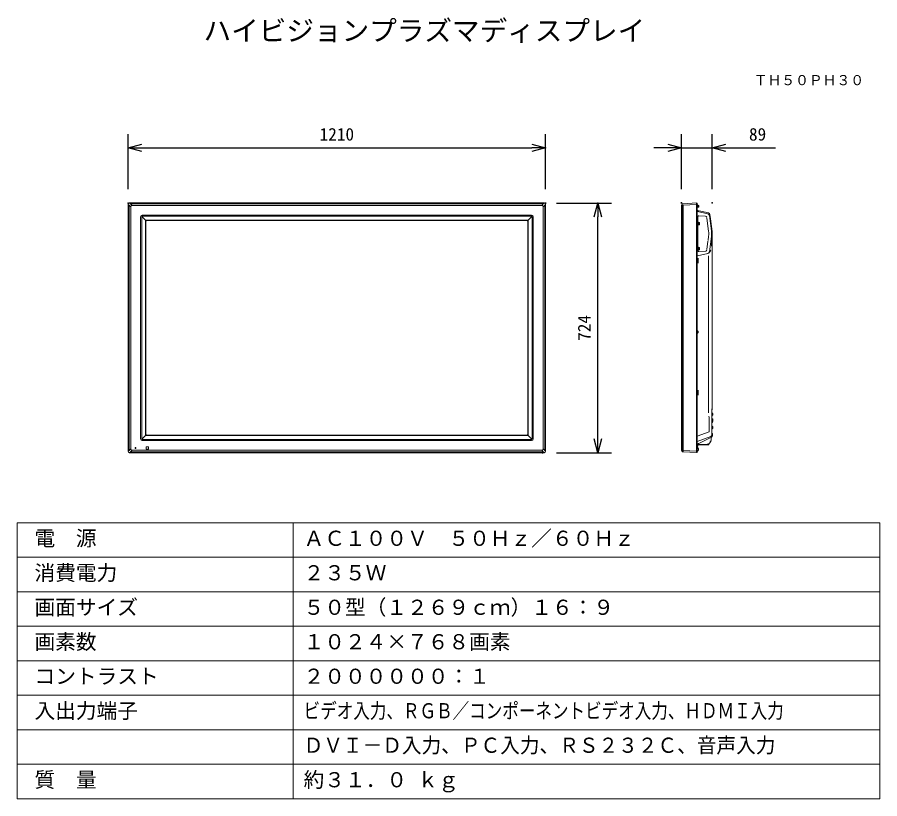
# Model space of a CAD drawing. Units: millimetres, scale not verified. Extents: x -62 to 63, y -57 to 57.
import ezdxf
from ezdxf.enums import TextEntityAlignment as Align

# ---------------------------------------------------------------- set-up
doc = ezdxf.new("R2010")
doc.units = ezdxf.units.MM
doc.header["$LTSCALE"] = 0.125
doc.header["$PDMODE"] = 32
doc.header["$PDSIZE"] = 0.0625
for name, color, linetype in [('0-0_0', 7, 'Continuous'), ('0-2_MOJI1', 7, 'Continuous'), ('0-3_TOUROKU', 7, 'Continuous'), ('0-4_DEFPOINTS', 7, 'Continuous'), ('0-6_SUNPO', 7, 'Continuous')]:
    doc.layers.add(name, color=color, linetype=linetype)
doc.layers.add('0-1_WAKU', color=1, linetype='Continuous', lineweight=18)
doc.layers.add('0-5_GAIKEI', color=1, linetype='Continuous', lineweight=18)
doc.styles.add('ＭＳ ゴシック', font='')
doc.styles.get('ＭＳ ゴシック').set_extended_font_data('MS Gothic')

# ---------------------------------------------------------------- blocks, each defined once
blk = doc.blocks.new('_OPEN30')
at = {"layer": '0-0_0'}
blk.add_line((0, 0), (-1, 0), dxfattribs=at)
blk.add_lwpolyline([(-1, 0.26795), (0, 0), (-1, -0.26795)], dxfattribs=at)
blk = doc.blocks.new('D6')
at = {"layer": '0-4_DEFPOINTS'}
for p in [(15.6435, 47.2489), (-44.8565, 39.2489), (15.6435, 39.2489)]:
    blk.add_point(p, dxfattribs=at)
at = {"layer": '0-6_SUNPO'}
for p, q in [((-44.8565, 41.2489), (-44.8565, 49.2489)), ((15.6435, 41.2489), (15.6435, 49.2489)), ((-42.8565, 47.2489), (13.6435, 47.2489))]:
    blk.add_line(p, q, dxfattribs=at)
at = {"layer": '0-6_SUNPO', "xscale": 2, "yscale": 2, "rotation": 180}
blk.add_blockref('_OPEN30', (-44.8565, 47.2489), dxfattribs=at)
at = {"layer": '0-6_SUNPO', "xscale": 2, "yscale": 2}
blk.add_blockref('_OPEN30', (15.6435, 47.2489), dxfattribs=at)
at = {"layer": '0-6_SUNPO', "style": 'ＭＳ ゴシック'}
blk.add_text('1210', height=1.833, dxfattribs=at).set_placement((-17.1065, 47.7489), align=Align.BOTTOM_LEFT)
blk = doc.blocks.new('D5')
at = {"layer": '0-4_DEFPOINTS'}
for p in [(15.2037, 39.2491), (23.2037, 39.2491), (15.2037, 3.0568)]:
    blk.add_point(p, dxfattribs=at)
at = {"layer": '0-6_SUNPO'}
for p, q in [((17.2037, 39.2491), (25.2037, 39.2491)), ((23.2037, 5.0568), (23.2037, 37.2491)), ((17.2037, 3.0568), (25.2037, 3.0568))]:
    blk.add_line(p, q, dxfattribs=at)
at = {"layer": '0-6_SUNPO', "xscale": 2, "yscale": 2}
for p, rotation in [((23.2037, 39.2491), 90), ((23.2037, 3.0568), 270)]:
    blk.add_blockref('_OPEN30', p, dxfattribs=dict(at, rotation=rotation))
at = {"layer": '0-6_SUNPO', "style": 'ＭＳ ゴシック'}
blk.add_text('724', height=1.833, rotation=90, dxfattribs=at).set_placement((22.7037, 19.278), align=Align.BOTTOM_LEFT)
blk = doc.blocks.new('D4')
at = {"layer": '0-4_DEFPOINTS'}
for p in [(39.782, 47.2489), (35.332, 39.2554), (39.782, 39.2554)]:
    blk.add_point(p, dxfattribs=at)
at = {"layer": '0-6_SUNPO'}
for p, q in [((35.332, 41.2554), (35.332, 49.2489)), ((39.782, 41.2554), (39.782, 49.2489)), ((33.332, 47.2489), (31.332, 47.2489)), ((35.332, 47.2489), (39.782, 47.2489)), ((41.782, 47.2489), (48.9486, 47.2489))]:
    blk.add_line(p, q, dxfattribs=at)
at = {"layer": '0-6_SUNPO', "xscale": 2, "yscale": 2}
blk.add_blockref('_OPEN30', (35.332, 47.2489), dxfattribs=at)
at = {"layer": '0-6_SUNPO', "xscale": 2, "yscale": 2, "rotation": 180}
blk.add_blockref('_OPEN30', (39.782, 47.2489), dxfattribs=at)
at = {"layer": '0-6_SUNPO', "style": 'ＭＳ ゴシック'}
blk.add_text('89', height=1.833, dxfattribs=at).set_placement((45.1153, 47.7489), align=Align.BOTTOM_LEFT)

msp = doc.modelspace()

# ---------------------------------------------------------------- linework, layer by layer
at = {"layer": '0-1_WAKU', "color": 4}
for p, q in [((-62.4889, -16.503), (-62.4889, -56.503)), ((-62.4889, -16.503), (62.5111, -16.503)), ((-22.4889, -16.503), (-22.4889, -56.503)), ((62.5111, -16.503), (62.5111, -56.503)), ((62.5111, -56.503), (-62.4889, -56.503))]:
    msp.add_line(p, q, dxfattribs=at)
at = {"layer": '0-1_WAKU'}
for p, q in [((-62.4889, -21.503), (62.5111, -21.503)), ((-62.4889, -26.503), (62.5111, -26.503)), ((-62.4889, -31.503), (62.5111, -31.503)), ((-62.4889, -36.503), (62.5111, -36.503)), ((-62.4889, -41.503), (62.5111, -41.503)), ((-62.4889, -41.503), (62.5111, -41.503)), ((-62.4889, -46.503), (62.5111, -46.503)), ((-62.4889, -51.503), (62.5111, -51.503))]:
    msp.add_line(p, q, dxfattribs=at)
at = {"layer": '0-5_GAIKEI', "color": 7}
for p, q in [((-46.4138, 29.6626), (-46.4138, -6.138)), ((-46.2141, 29.8623), (13.8865, 29.8623)), ((14.0862, 29.6626), (14.0862, -6.138)), ((33.7746, 29.4718), (33.7746, 29.3023)), ((33.7834, 29.5001), (33.9387, 29.7269)), ((33.9967, 29.7594), (35.9721, 29.8623)), ((35.9721, 29.8523), (36.0493, 29.8455)), ((36.0721, 29.8206), (36.0721, 29.6463)), ((36.0721, 29.6463), (36.0721, -6.2884)), ((36.2861, 28.7126), (36.1326, 28.7452)), ((36.3293, 28.7034), (36.2856, 28.7127)), ((37.6809, 28.4161), (36.3293, 28.7034)), ((37.6809, 28.4161), (37.6846, 28.4151)), ((37.6853, 28.4151), (37.6845, 28.4151)), ((37.9669, 27.563), (37.8765, 28.2064)), ((38.2246, 25.7292), (37.9669, 27.563)), ((38.2271, 0.0182), (38.2271, 25.7085)), ((38.2271, -0.016), (38.2271, 0.0182)), ((38.1746, -3.755), (38.1746, -0.8707)), ((36.0721, -4.6953), (38.0101, -3.9899)), ((33.9387, -6.1946), (33.7834, -5.9678)), ((35.9721, -6.33), (33.9967, -6.2271)), ((-46.2141, -6.3377), (13.8865, -6.3377)), ((36.0493, -6.3133), (35.9721, -6.32))]:
    msp.add_line(p, q, dxfattribs=at)
at = {"layer": '0-5_GAIKEI'}
for p, q in [((-46.4138, 29.6626), (-46.2784, 29.5272)), ((-46.2784, -6.0046), (-46.2784, 29.5292)), ((-46.2784, 29.5292), (-46.0516, 29.3023)), ((-46.0787, 29.7269), (-46.2141, 29.8623)), ((-46.0807, 29.7269), (13.753, 29.7269)), ((-45.8538, 29.5001), (-46.0807, 29.7269)), ((-46.0516, 29.3023), (-46.0516, -5.7777)), ((13.5262, 29.5001), (-45.8538, 29.5001)), ((13.5262, 29.5001), (13.753, 29.7269)), ((13.9508, 29.5292), (13.724, 29.3023)), ((13.724, 29.3023), (13.724, -5.7777)), ((13.7511, 29.7269), (13.8865, 29.8623)), ((14.0862, 29.6626), (13.9508, 29.5272)), ((13.9508, -6.0046), (13.9508, 29.5292)), ((33.9387, 29.5292), (33.7834, 29.3023)), ((33.9387, -6.1946), (33.9387, 29.5292)), ((35.9721, 29.6626), (33.9967, 29.5597)), ((33.9967, 29.5597), (33.9967, -6.2271)), ((35.9721, 29.8623), (35.9721, 29.6626)), ((35.9721, 29.6626), (35.9721, -6.1303)), ((36.0493, 29.6463), (35.9721, 29.6531)), ((36.0721, 29.6463), (36.0493, 29.6463)), ((36.1035, 29.5998), (36.0721, 29.5998)), ((36.2691, 29.2562), (36.0721, 29.2286)), ((36.0721, 29.2498), (36.1035, 29.2498)), ((36.1846, 29.4266), (36.2179, 29.4283)), ((36.2179, 29.4289), (36.2223, 29.4789)), ((36.2223, 29.4789), (36.263, 29.4781)), ((36.3121, 29.4282), (36.3121, 29.3058)), ((-44.6053, 27.8666), (-44.6053, -4.342)), ((-44.4467, -4.3353), (-44.4467, 27.8598)), ((-44.4259, 27.9119), (-43.8547, 27.3407)), ((12.053, 28.0913), (-44.3806, 28.0913)), ((-44.3739, 27.9327), (12.0462, 27.9327)), ((12.0983, 27.9119), (11.5271, 27.3407)), ((12.1191, -4.3353), (12.1191, 27.8598)), ((12.2777, 27.8666), (12.2777, -4.342)), ((37.5827, 28.2834), (36.0791, 28.6056)), ((36.1355, 27.901), (36.1355, 22.9137)), ((37.2811, 27.961), (36.2938, 27.9955)), ((37.4296, 27.7926), (37.4242, 27.8317)), ((37.555, 26.9019), (37.4462, 27.6932)), ((38.1193, 25.8321), (37.8169, 28.0311)), ((-43.8966, 27.2377), (-43.8966, -3.7131)), ((-43.8363, 27.223), (-43.8363, -3.6985)), ((11.4241, 27.3826), (-43.7517, 27.3826)), ((-43.7371, 27.3223), (11.4094, 27.3223)), ((11.5087, 27.223), (11.5087, -3.6985)), ((11.569, 27.2377), (11.569, -3.7131)), ((36.1746, 27.1223), (36.1413, 27.1223)), ((36.1413, 26.6223), (36.1746, 26.6223)), ((36.1746, 26.8723), (36.1746, 27.1223)), ((36.1772, 26.9673), (36.1746, 26.9673)), ((36.1746, 26.891), (36.2146, 26.891)), ((36.1746, 26.6223), (36.1746, 26.8723)), ((36.1746, 26.7773), (36.2075, 26.7773)), ((36.2237, 27.0498), (36.1837, 27.0498)), ((36.2443, 26.6948), (36.2043, 26.6948)), ((36.2146, 26.9031), (36.2146, 26.891)), ((36.2146, 26.8723), (36.2546, 26.8723)), ((36.2546, 26.9673), (36.2206, 26.9673)), ((36.3035, 27.0473), (36.2546, 27.0473)), ((36.2546, 26.6973), (36.3035, 26.6973)), ((37.7074, 25.7725), (37.555, 26.9019)), ((37.6226, 24.4253), (37.7074, 25.0422)), ((37.7167, 25.1772), (37.7167, 25.6375)), ((38.1328, 25.1801), (38.1328, 25.6346)), ((38.2271, 25.7114), (38.2271, 25.7114)), ((38.2271, 24.1485), (38.2271, 25.7114)), ((38.2271, 25.7114), (38.2271, 25.7114)), ((38.2271, 24.1485), (38.2271, 25.7114)), ((37.4462, 23.1215), (37.6117, 24.3248)), ((37.8169, 22.7836), (38.1193, 24.9827)), ((38.1079, 24.5329), (38.1079, 23.5962)), ((38.2271, 23.6794), (38.2271, 24.1485)), ((36.0791, 22.2091), (37.5827, 22.5313)), ((36.1746, 23.5023), (36.1355, 23.5023)), ((36.1355, 23.0023), (36.1746, 23.0023)), ((36.1494, 22.9929), (36.1494, 23.0023)), ((36.1994, 22.9929), (36.1494, 22.9929)), ((36.1746, 23.2523), (36.1746, 23.5023)), ((36.1746, 23.271), (36.2146, 23.271)), ((36.1746, 23.0023), (36.1746, 23.2523)), ((36.1746, 23.1573), (36.2075, 23.1573)), ((36.2237, 23.4298), (36.1837, 23.4298)), ((36.1994, 23.1235), (36.1994, 22.9929)), ((36.2443, 23.0748), (36.2043, 23.0748)), ((36.2146, 23.2831), (36.2146, 23.271)), ((36.2146, 23.2523), (36.2546, 23.2523)), ((36.2546, 23.3473), (36.2206, 23.3473)), ((36.3035, 23.4273), (36.2546, 23.4273)), ((36.2546, 23.0773), (36.3035, 23.0773)), ((36.2938, 22.8192), (37.2811, 22.8537)), ((37.2811, 22.8537), (37.2798, 22.8552)), ((37.4242, 22.983), (37.4296, 23.0221)), ((38.0071, 23.0087), (37.8638, 22.7611)), ((38.2271, 23.2581), (38.2271, 23.7173)), ((38.2271, 23.215), (38.2271, 23.2581)), ((36.2076, 21.1306), (36.2076, 21.864)), ((37.6984, 22.1886), (37.6984, -0.5391)), ((36.1035, 11.3352), (36.0721, 11.3352)), ((36.0721, 10.9852), (36.1035, 10.9852)), ((36.2076, 2.0033), (36.2076, 2.7366)), ((38.2271, 0.1542), (38.2271, 1.2509)), ((38.2271, 0.1542), (38.2271, 1.2509)), ((38.2271, 0.1496), (38.2271, 0.1542)), ((38.2271, -0.0078), (38.2271, 0.1496)), ((38.2271, -0.0078), (38.2271, 0.1496)), ((38.1722, -0.8707), (38.1746, -0.8707)), ((38.1996, -0.53), (38.1746, -0.53)), ((38.1746, -1.03), (38.1996, -1.03)), ((38.1746, -1.0589), (38.1746, -1.0584)), ((38.1996, -1.03), (38.1996, -0.53)), ((38.2346, -0.645), (38.1996, -0.645)), ((38.1996, -0.915), (38.2346, -0.915)), ((38.277, -0.6462), (38.2346, -0.6425)), ((38.2346, -0.9175), (38.277, -0.9138)), ((38.2507, -1.43), (38.1746, -1.43)), ((38.1996, -2.43), (38.1746, -2.43)), ((38.1996, -2.93), (38.1996, -2.43)), ((38.252, -1.43), (38.2507, -1.43)), ((38.3021, -1.7755), (38.3021, -1.48)), ((38.1746, -2.93), (38.1996, -2.93)), ((38.1746, -3.48), (38.1746, -3.33)), ((38.1746, -3.48), (38.1746, -3.53)), ((38.2107, -3.53), (38.1746, -3.53)), ((38.2346, -2.545), (38.1996, -2.545)), ((38.1996, -2.815), (38.2346, -2.815)), ((38.212, -3.53), (38.2107, -3.53)), ((38.277, -2.5462), (38.2346, -2.5425)), ((38.2346, -2.8175), (38.277, -2.8138)), ((38.2621, -3.8755), (38.2621, -3.58)), ((-43.8547, -3.8161), (-44.4259, -4.3873)), ((-44.3806, -4.5667), (12.053, -4.5667)), ((12.0462, -4.4081), (-44.3739, -4.4081)), ((-43.7517, -3.858), (11.4241, -3.858)), ((-43.7371, -3.7977), (11.4094, -3.7977)), ((11.5271, -3.8161), (12.0983, -4.3873)), ((36.3149, -5.0036), (38.1239, -4.0991)), ((38.0621, -4.5154), (38.0621, -4.13)), ((-46.2784, -6.0026), (-46.4138, -6.138)), ((-46.0516, -5.7777), (-46.2784, -6.0046)), ((-46.2141, -6.3377), (-46.0787, -6.2023)), ((-46.0807, -6.2023), (-45.8538, -5.9755)), ((13.753, -6.2023), (-46.0807, -6.2023)), ((-45.8538, -5.9755), (13.5262, -5.9755)), ((-45.4201, -5.719), (-45.3076, -5.719)), ((-45.3076, -5.719), (-45.3076, -5.6065)), ((-43.8238, -5.8128), (-43.8238, -5.5126)), ((-43.7989, -5.4877), (-43.4987, -5.4877)), ((-43.7989, -5.8377), (-43.4987, -5.8377)), ((-43.4738, -5.8128), (-43.4738, -5.5126)), ((13.753, -6.2023), (13.5262, -5.9755)), ((13.724, -5.7777), (13.9508, -6.0046)), ((13.8865, -6.3377), (13.7511, -6.2023)), ((13.9508, -6.0026), (14.0862, -6.138)), ((33.9967, -6.0274), (35.9721, -6.1303)), ((35.9721, -6.1303), (35.9721, -6.33)), ((36.0721, -5.03), (36.2031, -5.03)), ((36.1035, -5.68), (36.0721, -5.68)), ((36.0721, -6.105), (36.1035, -6.105)), ((36.1435, -5.68), (36.1118, -5.68)), ((36.1715, -5.1601), (36.2468, -5.1562)), ((36.2424, -5.2677), (37.2465, -5.215)), ((36.2424, -5.2677), (37.1198, -5.2217)), ((37.1198, -5.2217), (37.71, -5.1908)), ((37.7573, -5.1417), (37.7594, -5.0218))]:
    msp.add_line(p, q, dxfattribs=at)
at = {"layer": '0-5_GAIKEI', "color": 7}
for points in [[(33.7746, -5.9395), (33.7746, 29.3023), (33.7834, 29.3023)], [(38.2247, 0.0306), (38.1722, -0.0134), (38.1722, -0.8707)]]:
    msp.add_lwpolyline(points, dxfattribs=at)
at = {"layer": '0-5_GAIKEI'}
for points in [[(36.2179, 29.4289), (36.2121, 29.3623), (36.1802, 29.3623)], [(36.2546, 26.6973), (36.2546, 26.8723), (36.2546, 27.0473)], [(38.2271, 25.7085), (38.2271, 25.7114), (38.2246, 25.7292)], [(36.2546, 23.0773), (36.2546, 23.2523), (36.2546, 23.4273)], [(37.7156, -1.0744), (37.7786, -1.1494), (37.7786, -3.3328), (36.0721, -3.9539)], [(-45.4201, -5.719), (-45.4201, -5.6065), (-45.3076, -5.6065)], [(36.2468, -5.1562), (36.2765, -5.1546), (37.5172, -5.0896)]]:
    msp.add_lwpolyline(points, dxfattribs=at)
at = {"layer": '0-5_GAIKEI', "color": 7}
for centre, radius, start, end in [((33.8246, 29.4718), 0.05, 145.59988, 180), ((34.0006, 29.6845), 0.075, 93, 145.59988), ((36.0471, 29.8206), 0.025, 0, 85), ((36.1846, 28.9897), 0.25, 243.25632, 258), ((37.6289, 28.1716), 0.25, 8, 76.97099), ((37.9246, -3.755), 0.25, 290, 0), ((33.8246, -5.9395), 0.05, 180, 214.40012), ((34.0006, -6.1522), 0.075, 214.40012, 267), ((36.0471, -6.2884), 0.025, 275, 0)]:
    msp.add_arc(centre, radius, start, end, dxfattribs=at)
at = {"layer": '0-5_GAIKEI'}
for centre, radius, start, end in [((36.1035, 29.5348), 0.065, 16.60155, 90), ((36.1035, 29.3148), 0.065, 270, 343.39845), ((35.7346, 29.4248), 0.45, 0, 16.60155), ((35.7346, 29.4248), 0.45, 343.39845, 0), ((36.2621, 29.4282), 0.05, 0, 89), ((36.2621, 29.3058), 0.05, 278, 0), ((37.6289, 28.1716), 0.25, 8, 9.61823), ((36.3035, 26.9823), 0.065, 16.60155, 90), ((36.3035, 26.7623), 0.065, 270, 343.39845), ((35.9346, 26.8723), 0.45, 0, 16.60155), ((35.9346, 26.8723), 0.45, 343.39845, 0), ((36.3035, 23.3623), 0.065, 16.60155, 90), ((36.3035, 23.1423), 0.065, 270, 343.39845), ((35.9346, 23.2523), 0.45, 0, 16.60155), ((35.9346, 23.2523), 0.45, 343.39845, 0), ((37.5199, 22.8245), 0.3498, 317.3057, 349.60911), ((36.1035, 11.2702), 0.065, 16.60155, 90), ((35.7346, 11.1602), 0.45, 0, 16.60155), ((36.1035, 11.0502), 0.065, 270, 343.39845), ((35.7346, 11.1602), 0.45, 343.39845, 0), ((38.2246, -0.1511), 0.05, 137.51896, 180), ((38.2246, -0.1511), 0.05, 137.51889, 180), ((38.0771, -0.016), 0.15, 317.51896, 0), ((38.0771, -0.016), 0.15, 317.51889, 0), ((38.2726, -0.696), 0.05, 16.25703, 85), ((38.2726, -0.864), 0.05, 275, 343.74297), ((37.9846, -0.78), 0.35, 0, 16.25703), ((37.9846, -0.78), 0.35, 343.74297, 0), ((38.0521, -1.7755), 0.25, 299.34058, 0), ((38.2726, -2.596), 0.05, 16.25703, 85), ((38.2726, -2.764), 0.05, 275, 343.74297), ((37.9846, -2.68), 0.35, 0, 16.25703), ((37.9846, -2.68), 0.35, 343.74297, 0), ((37.4871, -4.5154), 0.575, 273, 0), ((38.0121, -3.8755), 0.25, 296.56505, 360), ((36.1846, -5.4098), 0.25, 101.63208, 116.74368), ((36.2555, -5.5173), 0.25, 93, 137.18678), ((36.0326, -5.446), 0.05, 16.25703, 37.82319), ((36.0726, -5.481), 0.05, 16.25703, 80.92143), ((36.1035, -6.04), 0.065, 270, 343.39845), ((36.0726, -5.649), 0.05, 320.95555, 343.74297), ((35.7846, -5.565), 0.35, 0, 16.25703), ((35.7846, -5.565), 0.35, 343.74297, 0), ((36.1846, -5.4098), 0.25, 93, 101.63208), ((36.1435, -5.745), 0.065, 16.60155, 90), ((35.7346, -5.93), 0.45, 343.39845, 348.2276), ((36.1435, -5.965), 0.065, 299.07135, 343.39845), ((36.2031, -4.78), 0.25, 270, 296.56505), ((35.7746, -5.855), 0.45, 0, 16.60155), ((35.7746, -5.855), 0.45, 343.39845, 0), ((37.7074, -5.1408), 0.05, 273, 359)]:
    msp.add_arc(centre, radius, start, end, dxfattribs=at)
at = {"layer": '0-5_GAIKEI', "color": 7}
for centre, major_axis, start_param, end_param in [((-46.2135, 29.662), (-0.1418, 0.1418), 5.49915667, 7.06721394), ((13.8859, 29.662), (-0.1418, -0.1418), 2.35756402, 3.92562129), ((-46.2135, -6.1374), (-0.1418, -0.1418), 5.49915667, 7.06721394), ((13.8859, -6.1374), (-0.1418, 0.1418), 2.35756402, 3.92562129)]:
    msp.add_ellipse(centre, major_axis=major_axis, ratio=0.997265, start_param=start_param, end_param=end_param, dxfattribs=at)
at = {"layer": '0-5_GAIKEI'}
for centre, major_axis, ratio, start_param, end_param in [((-45.4923, 28.9408), (-0.5022, 0.5022), 0.49281, 5.8722213, 6.69414931), ((13.1647, 28.9408), (-0.5022, -0.5022), 0.49281, 2.73062865, 3.55255666), ((-44.38, 27.8659), (-0.1595, 0.1595), 0.997265, 5.49915667, 7.06721394), ((-44.372, 27.86), (-0.0127, -0.074), 0.995515, 4.11756889, 4.88254043), ((-44.374, 27.8579), (-0.074, -0.0127), 0.995515, 4.54223753, 5.30720907), ((12.0464, 27.8579), (-0.074, 0.0127), 0.995515, 4.11756889, 4.88254043), ((12.0523, 27.8659), (-0.1595, -0.1595), 0.997265, 2.35756402, 3.92562129), ((12.0443, 27.86), (-0.0127, 0.074), 0.995515, 4.54223753, 5.30720907), ((36.2886, 27.8458), (0.1425, 0.0469), 0.998444, 1.21851722, 2.82325304), ((37.2759, 27.8113), (-0.1113, 0.1005), 0.997662, 4.0139306, 5.41084736), ((37.5195, 27.9899), (0.2201, 0.2043), 0.999092, 5.67209452, 6.8942761), ((-43.7439, 27.2339), (-0.1272, 0.0866), 0.973581, 6.10967819, 6.86859292), ((-43.748, 27.2299), (-0.0866, 0.1272), 0.973581, 5.69777769, 6.45669242), ((-43.7356, 27.2215), (-0.0718, 0.0718), 0.985257, 5.50521349, 7.06115713), ((11.4079, 27.2215), (-0.0718, -0.0718), 0.985257, 2.36362083, 3.91956448), ((11.4203, 27.2299), (-0.0866, -0.1272), 0.973581, 2.96808554, 3.72700027), ((11.4163, 27.2339), (-0.1272, -0.0866), 0.973581, 2.55618504, 3.31509977), ((36.7255, 25.6375), (-0.0678, 0.9902), 0.998623, 4.64414914, 4.78062882), ((36.7255, 25.1772), (0.0678, 0.9902), 0.998623, 4.64414914, 4.78062882), ((36.6819, 25.6345), (1.4475, 0.0991), 0.999388, 6.21489337, 6.35147725), ((36.6819, 25.1802), (-1.4475, 0.0991), 0.999388, 3.07330071, 3.20988459), ((36.2886, 22.9689), (-0.1425, 0.0469), 0.998444, 0.31833962, 1.92307543), ((37.2759, 23.0034), (0.1113, 0.1005), 0.997662, 4.0139306, 5.41084736), ((37.5195, 22.8248), (-0.2201, 0.2043), 0.999092, 2.53050187, 3.75268344), ((38.252, -1.48), (0.0501, 0), 0.99863, 6.28318531, 7.85398163), ((-43.7439, -3.7094), (-0.1272, -0.0866), 0.973581, 5.69777769, 6.45669242), ((-43.7356, -3.697), (-0.0718, -0.0718), 0.985257, 5.50521349, 7.06115713), ((11.4079, -3.697), (-0.0718, 0.0718), 0.985257, 2.36362083, 3.91956448), ((11.4163, -3.7094), (-0.1272, 0.0866), 0.973581, 2.96808554, 3.72700027), ((38.212, -3.58), (-0.0501, 0), 0.99863, 3.14159265, 4.71238898), ((-44.38, -4.3414), (-0.1595, -0.1595), 0.997265, 5.49915667, 7.06721394), ((-44.372, -4.3354), (-0.0127, 0.074), 0.995515, 1.40064487, 2.16561642), ((-44.374, -4.3334), (-0.074, 0.0127), 0.995515, 0.97597624, 1.74094778), ((-43.748, -3.7053), (-0.0866, -0.1272), 0.973581, 6.10967819, 6.86859292), ((11.4203, -3.7053), (-0.0866, 0.1272), 0.973581, 2.55618504, 3.31509977), ((12.0464, -4.3334), (-0.074, -0.0127), 0.995515, 1.40064487, 2.16561642), ((12.0523, -4.3414), (-0.1595, 0.1595), 0.997265, 2.35756402, 3.92562129), ((12.0443, -4.3354), (-0.0127, -0.074), 0.995515, 0.97597624, 1.74094778), ((37.4871, -4.5154), (-0.575, 0), 0.358352, 2.3451609, 3.14159265), ((-45.4923, -5.4162), (-0.5022, -0.5022), 0.49281, 5.8722213, 6.69414931), ((-43.7987, -5.5128), (-0.0178, 0.0178), 0.992433, 5.50158524, 7.06478537), ((-43.7987, -5.8126), (-0.0178, -0.0178), 0.992433, 5.50158524, 7.06478537), ((-43.4989, -5.5128), (-0.0178, -0.0178), 0.992433, 2.35999259, 3.92319272), ((-43.4989, -5.8126), (-0.0178, 0.0178), 0.992433, 2.35999259, 3.92319272), ((13.1647, -5.4162), (-0.5022, 0.5022), 0.49281, 2.73062865, 3.55255666)]:
    msp.add_ellipse(centre, major_axis=major_axis, ratio=ratio, start_param=start_param, end_param=end_param, dxfattribs=at)

# ---------------------------------------------------------------- block references
at = {"layer": '0-6_SUNPO'}
for name in ['D6', 'D4', 'D5']:
    msp.add_blockref(name, (-1.5573, -9.3945), dxfattribs=at)

# ---------------------------------------------------------------- texts
at = {"layer": '0-2_MOJI1', "style": 'ＭＳ ゴシック'}
for s, height, p in [('ハイビジョンプラズマディスプレイ', 2.933, (-35.4889, 52.497)), ('電  源', 2.199, (-59.9889, -20.503)), ('ＡＣ１００Ｖ\u3000５０Ｈｚ／６０Ｈｚ', 2.199, (-20.9889, -20.503)), ('消費電力', 2.199, (-59.9889, -25.503)), ('２３５Ｗ', 2.199, (-20.9889, -25.503)), ('画面サイズ', 2.199, (-59.9889, -30.503)), ('５０型（１２６９ｃｍ）１６：９', 2.199, (-20.9889, -30.503)), ('画素数', 2.199, (-59.9889, -35.503)), ('１０２４×７６８画素', 2.199, (-20.9889, -35.503)), ('コントラスト', 2.199, (-59.9889, -40.503)), ('２００００００：１', 2.199, (-20.9889, -40.503)), ('入出力端子', 2.199, (-59.9889, -45.503)), ('質\u3000量', 2.199, (-59.9889, -55.503)), ('約３１．０ ｋｇ', 2.199, (-20.9889, -55.503))]:
    msp.add_text(s, height=height, dxfattribs=at).set_placement(p, align=Align.BOTTOM_LEFT)
for s, width, p in [('ビデオ入力、ＲＧＢ／コンポーネントビデオ入力、ＨＤＭＩ入力', 0.8, (-20.9889, -45.503)), ('ＤＶＩ－Ｄ入力、ＰＣ入力、ＲＳ２３２Ｃ、音声入力', 0.95, (-20.9889, -50.503))]:
    msp.add_text(s, height=2.199, dxfattribs=dict(at, width=width)).set_placement(p, align=Align.BOTTOM_LEFT)
at = {"layer": '0-3_TOUROKU', "style": 'ＭＳ ゴシック'}
msp.add_text('ＴＨ５０ＰＨ３０', height=1.466, dxfattribs=at).set_placement((44.2444, 46.497), align=Align.BOTTOM_LEFT)

doc.saveas('drawing.dxf')
